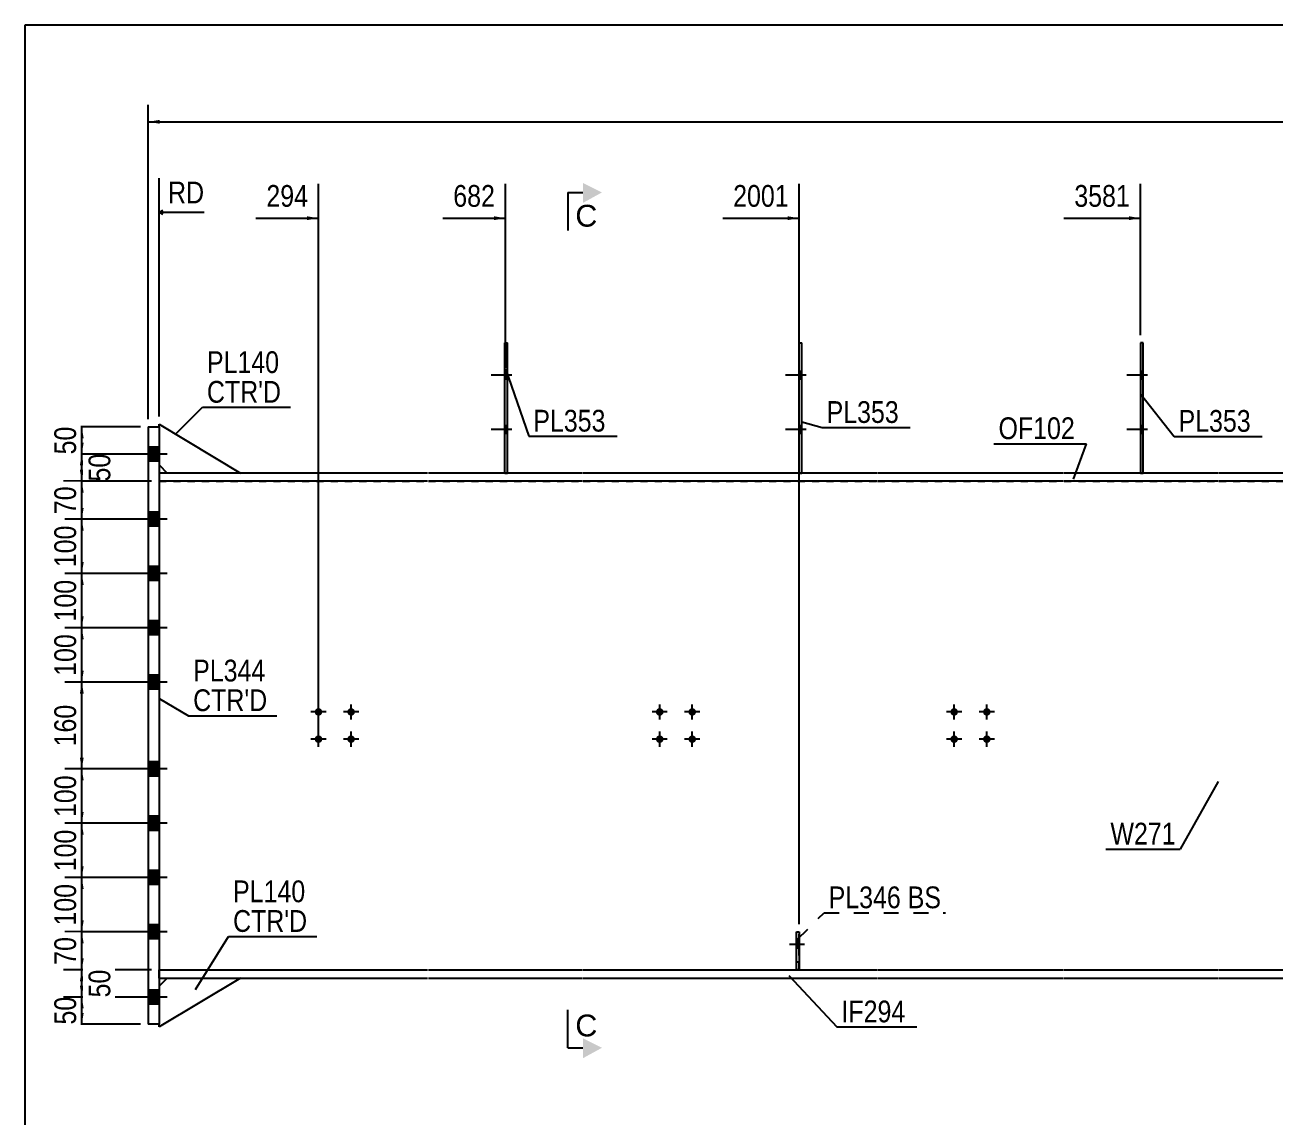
# Model space of a CAD drawing. Header units: millimetres. Extents: x -234 to 178, y -170 to 117.
# Drawn here: x -231.6 to -67.2, y -26.4 to 117.2 of the extents above; entities that cross this region are included whole.
import ezdxf

# ---------------------------------------------------------------- set-up
doc = ezdxf.new("R2010")
doc.units = ezdxf.units.MM
doc.linetypes.add('DXK_LINE_DOT1', pattern=[1.8814, 0.9407, -0.9407])
doc.linetypes.add('DXK_LINE_DOT2', pattern=[3.9198, 1.9599, -1.9599])
doc.styles.add('Arial', font='ARIAL.TTF', dxfattribs={"height": 0.2})
doc.styles.add('Arial Narrow', font='ARIALN.TTF', dxfattribs={"height": 0.2})

# ---------------------------------------------------------------- blocks, each defined once
blk = doc.blocks.new('Unknown-623355742-1210')
at = {"color": 5, "linetype": 'Continuous'}
for p, q in [((178.44, 117.15), (-231.56, 117.15)), ((-231.56, 117.15), (-231.56, -169.85))]:
    blk.add_line(p, q, dxfattribs=at)
blk = doc.blocks.new('Part-623355742-1665 - 1533')
at = {"color": 2, "linetype": 'Continuous'}
for p, q in [((-130.09, -7.14), (-130.09, -2.14)), ((-130.09, -2.14), (-129.73, -2.14)), ((-129.73, -2.14), (-129.73, -7.14))]:
    blk.add_line(p, q, dxfattribs=at)
blk = doc.blocks.new('Bolt-623355742-1978 - 1533')
at = {"linetype": 'Continuous'}
for points in [[(-148.58, 26.79, -1), (-147.58, 26.79, -1)], [(-144.3, 26.79, -1), (-143.3, 26.79, -1)], [(-148.58, 23.21, -1), (-147.58, 23.21, -1)], [(-144.3, 23.21, -1), (-143.3, 23.21, -1)]]:
    blk.add_hatch(color=3, dxfattribs=at).paths.add_polyline_path(points)
at = {"color": 3, "linetype": 'Continuous'}
for p, q in [((-147.08, 26.79), (-149.08, 26.79)), ((-148.08, 25.79), (-148.08, 27.79)), ((-142.8, 26.79), (-144.8, 26.79)), ((-143.8, 25.79), (-143.8, 27.79)), ((-147.08, 23.21), (-149.08, 23.21)), ((-148.08, 22.21), (-148.08, 24.21)), ((-142.8, 23.21), (-144.8, 23.21)), ((-143.8, 22.21), (-143.8, 24.21))]:
    blk.add_line(p, q, dxfattribs=at)
blk = doc.blocks.new('Part-623355742-1554 - 1533')
at = {"color": 2, "linetype": 'Continuous'}
for p, q in [((-168.46, 58.21), (-168.46, 75.36)), ((-168.46, 75.36), (-168.11, 75.36)), ((-168.11, 58.21), (-168.11, 75.36))]:
    blk.add_line(p, q, dxfattribs=at)
at = {"color": 7, "linetype": 'DXK_LINE_DOT1'}
blk.add_line((-168.46, 58.21), (-168.11, 58.21), dxfattribs=at)
blk = doc.blocks.new('Part-623355742-1857 - 1533')
at = {"color": 2, "linetype": 'Continuous'}
for p, q in [((-213.93, 64.29), (-213.93, 64.64)), ((-213.93, 64.64), (-203.21, 58.21)), ((-213.93, 59.29), (-212.86, 58.21))]:
    blk.add_line(p, q, dxfattribs=at)
at = {"color": 7, "linetype": 'DXK_LINE_DOT1'}
for p, q in [((-213.93, 64.29), (-213.93, 59.29)), ((-203.21, 58.21), (-212.86, 58.21))]:
    blk.add_line(p, q, dxfattribs=at)
blk = doc.blocks.new('Part-623355742-1539 - 1533')
at = {"color": 2, "linetype": 'Continuous'}
for p, q in [((-84.5, 75.36), (-84.86, 75.36)), ((-84.86, 75.36), (-84.86, 58.21)), ((-84.5, 58.21), (-84.5, 75.36))]:
    blk.add_line(p, q, dxfattribs=at)
at = {"color": 7, "linetype": 'DXK_LINE_DOT1'}
blk.add_line((-84.86, 58.21), (-84.5, 58.21), dxfattribs=at)
blk = doc.blocks.new('Part-623355742-1862 - 1533')
at = {"color": 2, "linetype": 'Continuous'}
for p, q in [((-203.21, -8.21), (-213.93, -14.64)), ((-212.86, -8.21), (-213.93, -9.29)), ((-213.93, -14.64), (-213.93, -14.29))]:
    blk.add_line(p, q, dxfattribs=at)
at = {"color": 7, "linetype": 'DXK_LINE_DOT1'}
for p, q in [((-212.86, -8.21), (-203.21, -8.21)), ((-213.93, -9.29), (-213.93, -14.29))]:
    blk.add_line(p, q, dxfattribs=at)
blk = doc.blocks.new('Part-623355742-1651 - 1533')
at = {"color": 7, "linetype": 'DXK_LINE_DOT1'}
for p, q in [((-130.09, -7.14), (-130.09, -2.14)), ((-130.09, -2.14), (-129.73, -2.14)), ((-129.73, -7.14), (-129.73, -2.14)), ((-130.09, -6.07), (-129.73, -6.07)), ((-129.73, -7.14), (-130.09, -7.14))]:
    blk.add_line(p, q, dxfattribs=at)
blk = doc.blocks.new('Bolt-623355742-1660 - 1533')
at = {"linetype": 'Continuous'}
for points in [[(-129.38, 70.57), (-129.38, 71.57), (-129.73, 71.57), (-129.73, 70.57)], [(-129.38, 70.57), (-129.38, 71.57), (-129.73, 71.57), (-129.73, 70.57)], [(-129.38, 63.43), (-129.38, 64.43), (-129.73, 64.43), (-129.73, 63.43)], [(-129.38, 63.43), (-129.38, 64.43), (-129.73, 64.43), (-129.73, 63.43)]]:
    blk.add_hatch(color=3, dxfattribs=at).paths.add_polyline_path(points)
at = {"color": 3, "linetype": 'Continuous'}
for p, q in [((-128.8, 71.07), (-131.52, 71.07)), ((-128.8, 71.07), (-131.52, 71.07)), ((-129.38, 71.57), (-129.73, 71.57)), ((-129.38, 71.57), (-129.73, 71.57)), ((-129.38, 70.57), (-129.73, 70.57)), ((-129.38, 70.57), (-129.73, 70.57)), ((-129.38, 64.43), (-129.73, 64.43)), ((-129.38, 64.43), (-129.73, 64.43)), ((-128.8, 63.93), (-131.52, 63.93)), ((-128.8, 63.93), (-131.52, 63.93)), ((-129.38, 63.43), (-129.73, 63.43)), ((-129.38, 63.43), (-129.73, 63.43))]:
    blk.add_line(p, q, dxfattribs=at)
blk = doc.blocks.new('Bolt-623355742-1979 - 1533')
at = {"linetype": 'Continuous'}
for points in [[(-193.46, 26.79, -1), (-192.46, 26.79, -1)], [(-189.17, 26.79, -1), (-188.17, 26.79, -1)], [(-193.46, 23.21, -1), (-192.46, 23.21, -1)], [(-189.17, 23.21, -1), (-188.17, 23.21, -1)]]:
    blk.add_hatch(color=3, dxfattribs=at).paths.add_polyline_path(points)
at = {"color": 3, "linetype": 'Continuous'}
for p, q in [((-191.96, 26.79), (-193.96, 26.79)), ((-192.96, 25.79), (-192.96, 27.79)), ((-187.67, 26.79), (-189.67, 26.79)), ((-188.67, 25.79), (-188.67, 27.79)), ((-191.96, 23.21), (-193.96, 23.21)), ((-192.96, 22.21), (-192.96, 24.21)), ((-187.67, 23.21), (-189.67, 23.21)), ((-188.67, 22.21), (-188.67, 24.21))]:
    blk.add_line(p, q, dxfattribs=at)
blk = doc.blocks.new('Bolt-623355742-1646 - 1533')
at = {"linetype": 'Continuous'}
for points in [[(-168.11, 70.57), (-168.11, 71.57), (-168.46, 71.57), (-168.46, 70.57)], [(-168.11, 70.57), (-168.11, 71.57), (-168.46, 71.57), (-168.46, 70.57)], [(-168.11, 63.43), (-168.11, 64.43), (-168.46, 64.43), (-168.46, 63.43)], [(-168.11, 63.43), (-168.11, 64.43), (-168.46, 64.43), (-168.46, 63.43)]]:
    blk.add_hatch(color=3, dxfattribs=at).paths.add_polyline_path(points)
at = {"color": 3, "linetype": 'Continuous'}
for p, q in [((-167.54, 71.07), (-170.25, 71.07)), ((-167.54, 71.07), (-170.25, 71.07)), ((-168.11, 71.57), (-168.46, 71.57)), ((-168.11, 71.57), (-168.46, 71.57)), ((-168.11, 70.57), (-168.46, 70.57)), ((-168.11, 70.57), (-168.46, 70.57)), ((-168.11, 64.43), (-168.46, 64.43)), ((-168.11, 64.43), (-168.46, 64.43)), ((-167.54, 63.93), (-170.25, 63.93)), ((-167.54, 63.93), (-170.25, 63.93)), ((-168.11, 63.43), (-168.46, 63.43)), ((-168.11, 63.43), (-168.46, 63.43))]:
    blk.add_line(p, q, dxfattribs=at)
blk = doc.blocks.new('Bolt-623355742-1657 - 1533')
at = {"color": 3, "linetype": 'DXK_LINE_DOT2'}
for p, q in [((-129.73, -3.29), (-130.09, -3.29)), ((-129.05, -3.79), (-131.41, -3.79)), ((-129.73, -4.29), (-130.09, -4.29))]:
    blk.add_line(p, q, dxfattribs=at)
blk = doc.blocks.new('Bolt-623355742-1659 - 1533')
at = {"linetype": 'Continuous'}
blk.add_hatch(color=3, dxfattribs=at).paths.add_polyline_path([(-129.73, -4.29), (-129.73, -3.29), (-130.09, -3.29), (-130.09, -4.29)])
at = {"color": 3, "linetype": 'Continuous'}
for p, q in [((-129.73, -3.29), (-130.09, -3.29)), ((-129.16, -3.79), (-130.09, -3.79)), ((-129.73, -4.29), (-130.09, -4.29))]:
    blk.add_line(p, q, dxfattribs=at)
blk = doc.blocks.new('Bolt-623355742-1807 - 1533')
at = {"linetype": 'Continuous'}
for points in [[(-84.5, 70.57), (-84.5, 71.57), (-84.86, 71.57), (-84.86, 70.57)], [(-84.5, 70.57), (-84.5, 71.57), (-84.86, 71.57), (-84.86, 70.57)], [(-84.5, 63.43), (-84.5, 64.43), (-84.86, 64.43), (-84.86, 63.43)], [(-84.5, 63.43), (-84.5, 64.43), (-84.86, 64.43), (-84.86, 63.43)]]:
    blk.add_hatch(color=3, dxfattribs=at).paths.add_polyline_path(points)
at = {"color": 3, "linetype": 'Continuous'}
for p, q in [((-83.93, 71.07), (-86.64, 71.07)), ((-83.93, 71.07), (-86.64, 71.07)), ((-84.5, 71.57), (-84.86, 71.57)), ((-84.5, 71.57), (-84.86, 71.57)), ((-84.5, 70.57), (-84.86, 70.57)), ((-84.5, 70.57), (-84.86, 70.57)), ((-84.5, 64.43), (-84.86, 64.43)), ((-84.5, 64.43), (-84.86, 64.43)), ((-83.93, 63.93), (-86.64, 63.93)), ((-83.93, 63.93), (-86.64, 63.93)), ((-84.5, 63.43), (-84.86, 63.43)), ((-84.5, 63.43), (-84.86, 63.43))]:
    blk.add_line(p, q, dxfattribs=at)
blk = doc.blocks.new('Part-623355742-1821 - 1533')
at = {"color": 2, "linetype": 'Continuous'}
for p, q in [((-129.73, 58.21), (-129.73, 75.36)), ((-129.73, 75.36), (-129.38, 75.36)), ((-129.38, 58.21), (-129.38, 75.36))]:
    blk.add_line(p, q, dxfattribs=at)
at = {"color": 7, "linetype": 'DXK_LINE_DOT1'}
blk.add_line((-129.73, 58.21), (-129.38, 58.21), dxfattribs=at)
blk = doc.blocks.new('Bolt-623355742-1822 - 1533')
at = {"linetype": 'Continuous'}
for points in [[(-215.36, 61.64), (-215.36, 59.79), (-213.93, 59.79), (-213.93, 61.64)], [(-215.36, 61.64), (-215.36, 59.79), (-213.93, 59.79), (-213.93, 61.64)], [(-215.36, 53.07), (-215.36, 51.21), (-213.93, 51.21), (-213.93, 53.07)], [(-215.36, 53.07), (-215.36, 51.21), (-213.93, 51.21), (-213.93, 53.07)], [(-215.36, 45.93), (-215.36, 44.07), (-213.93, 44.07), (-213.93, 45.93)], [(-215.36, 45.93), (-215.36, 44.07), (-213.93, 44.07), (-213.93, 45.93)], [(-215.36, 38.79), (-215.36, 36.93), (-213.93, 36.93), (-213.93, 38.79)], [(-215.36, 38.79), (-215.36, 36.93), (-213.93, 36.93), (-213.93, 38.79)], [(-215.36, 31.64), (-215.36, 29.79), (-213.93, 29.79), (-213.93, 31.64)], [(-215.36, 31.64), (-215.36, 29.79), (-213.93, 29.79), (-213.93, 31.64)], [(-215.36, 20.21), (-215.36, 18.36), (-213.93, 18.36), (-213.93, 20.21)], [(-215.36, 20.21), (-215.36, 18.36), (-213.93, 18.36), (-213.93, 20.21)], [(-215.36, 13.07), (-215.36, 11.21), (-213.93, 11.21), (-213.93, 13.07)], [(-215.36, 13.07), (-215.36, 11.21), (-213.93, 11.21), (-213.93, 13.07)], [(-215.36, 5.93), (-215.36, 4.07), (-213.93, 4.07), (-213.93, 5.93)], [(-215.36, 5.93), (-215.36, 4.07), (-213.93, 4.07), (-213.93, 5.93)], [(-215.36, -1.21), (-215.36, -3.07), (-213.93, -3.07), (-213.93, -1.21)], [(-215.36, -1.21), (-215.36, -3.07), (-213.93, -3.07), (-213.93, -1.21)], [(-215.36, -9.79), (-215.36, -11.64), (-213.93, -11.64), (-213.93, -9.79)], [(-215.36, -9.79), (-215.36, -11.64), (-213.93, -11.64), (-213.93, -9.79)]]:
    blk.add_hatch(color=3, dxfattribs=at).paths.add_polyline_path(points)
at = {"color": 3, "linetype": 'Continuous'}
for p, q in [((-213.93, 61.64), (-215.36, 61.64)), ((-213.93, 61.64), (-215.36, 61.64)), ((-212.86, 60.71), (-219.29, 60.71)), ((-212.86, 60.71), (-219.29, 60.71)), ((-213.93, 59.79), (-215.36, 59.79)), ((-213.93, 59.79), (-215.36, 59.79)), ((-213.93, 53.07), (-215.36, 53.07)), ((-213.93, 53.07), (-215.36, 53.07)), ((-212.86, 52.14), (-219.29, 52.14)), ((-212.86, 52.14), (-219.29, 52.14)), ((-213.93, 51.21), (-215.36, 51.21)), ((-213.93, 51.21), (-215.36, 51.21)), ((-212.86, 45), (-219.29, 45)), ((-212.86, 45), (-219.29, 45)), ((-213.93, 45.93), (-215.36, 45.93)), ((-213.93, 45.93), (-215.36, 45.93)), ((-213.93, 44.07), (-215.36, 44.07)), ((-213.93, 44.07), (-215.36, 44.07)), ((-212.86, 37.86), (-219.29, 37.86)), ((-212.86, 37.86), (-219.29, 37.86)), ((-213.93, 38.79), (-215.36, 38.79)), ((-213.93, 38.79), (-215.36, 38.79)), ((-213.93, 36.93), (-215.36, 36.93)), ((-213.93, 36.93), (-215.36, 36.93)), ((-213.93, 31.64), (-215.36, 31.64)), ((-213.93, 31.64), (-215.36, 31.64)), ((-212.86, 30.71), (-219.29, 30.71)), ((-212.86, 30.71), (-219.29, 30.71)), ((-213.93, 29.79), (-215.36, 29.79)), ((-213.93, 29.79), (-215.36, 29.79)), ((-213.93, 20.21), (-215.36, 20.21)), ((-213.93, 20.21), (-215.36, 20.21)), ((-212.86, 19.29), (-219.29, 19.29)), ((-212.86, 19.29), (-219.29, 19.29)), ((-213.93, 18.36), (-215.36, 18.36)), ((-213.93, 18.36), (-215.36, 18.36)), ((-212.86, 12.14), (-219.29, 12.14)), ((-212.86, 12.14), (-219.29, 12.14)), ((-213.93, 13.07), (-215.36, 13.07)), ((-213.93, 13.07), (-215.36, 13.07)), ((-213.93, 11.21), (-215.36, 11.21)), ((-213.93, 11.21), (-215.36, 11.21)), ((-212.86, 5), (-219.29, 5)), ((-212.86, 5), (-219.29, 5)), ((-213.93, 5.93), (-215.36, 5.93)), ((-213.93, 5.93), (-215.36, 5.93)), ((-213.93, 4.07), (-215.36, 4.07)), ((-213.93, 4.07), (-215.36, 4.07)), ((-213.93, -1.21), (-215.36, -1.21)), ((-213.93, -1.21), (-215.36, -1.21)), ((-212.86, -2.14), (-219.29, -2.14)), ((-212.86, -2.14), (-219.29, -2.14)), ((-213.93, -3.07), (-215.36, -3.07)), ((-213.93, -3.07), (-215.36, -3.07)), ((-213.93, -9.79), (-215.36, -9.79)), ((-213.93, -9.79), (-215.36, -9.79)), ((-212.86, -10.71), (-219.29, -10.71)), ((-212.86, -10.71), (-219.29, -10.71)), ((-213.93, -11.64), (-215.36, -11.64)), ((-213.93, -11.64), (-215.36, -11.64))]:
    blk.add_line(p, q, dxfattribs=at)
blk = doc.blocks.new('Part-623355742-1828 - 1533')
at = {"color": 7, "linetype": 'DXK_LINE_DOT1'}
for p, q in [((-213.93, 57.14), (-213.93, -7.14)), ((-213.93, 57.14), (-178.6, 57.14)), ((-178.5, 57.14), (-158.25, 57.14)), ((-158.15, 57.14), (-119.52, 57.14)), ((-119.42, 57.14), (-94.99, 57.14)), ((-94.89, 57.14), (-74.64, 57.14)), ((-74.54, 57.14), (-50.12, 57.14)), ((-213.93, -7.14), (-178.6, -7.14)), ((-178.5, -7.14), (-158.25, -7.14)), ((-158.15, -7.14), (-130.09, -7.14)), ((-129.73, -7.14), (-119.52, -7.14)), ((-119.42, -7.14), (-94.99, -7.14)), ((-94.89, -7.14), (-74.64, -7.14)), ((-74.54, -7.14), (-50.12, -7.14))]:
    blk.add_line(p, q, dxfattribs=at)
blk = doc.blocks.new('Part-623355742-1891 - 1533')
at = {"color": 2, "linetype": 'Continuous'}
for p, q in [((-215.36, 64.29), (-213.93, 64.29)), ((-215.36, 64.29), (-215.36, -14.29)), ((-213.93, 64.29), (-213.93, -14.29)), ((-213.93, -14.29), (-215.36, -14.29))]:
    blk.add_line(p, q, dxfattribs=at)
blk = doc.blocks.new('Part-623355742-1925 - 1533')
at = {"color": 2, "linetype": 'Continuous'}
for p, q in [((-213.93, -8.21), (-213.93, -7.14)), ((-213.93, -7.14), (-178.6, -7.14)), ((-213.93, -8.21), (-178.6, -8.21)), ((-178.5, -7.14), (-158.25, -7.14)), ((-178.5, -8.21), (-158.25, -8.21)), ((-158.15, -7.14), (-119.52, -7.14)), ((-158.15, -8.21), (-119.52, -8.21)), ((-119.42, -7.14), (-94.99, -7.14)), ((-119.42, -8.21), (-94.99, -8.21)), ((-94.89, -7.14), (-74.64, -7.14)), ((-94.89, -8.21), (-74.64, -8.21)), ((-74.54, -7.14), (-50.12, -7.14)), ((-74.54, -8.21), (-50.12, -8.21))]:
    blk.add_line(p, q, dxfattribs=at)
blk = doc.blocks.new('Part-623355742-1969 - 1533')
at = {"color": 2, "linetype": 'Continuous'}
for p, q in [((-213.93, 58.21), (-213.93, 57.14)), ((-178.6, 58.21), (-213.93, 58.21)), ((-158.25, 58.21), (-178.5, 58.21)), ((-119.52, 58.21), (-158.15, 58.21)), ((-94.99, 58.21), (-119.42, 58.21)), ((-74.64, 58.21), (-94.89, 58.21)), ((-50.12, 58.21), (-74.54, 58.21)), ((-178.6, 57.14), (-213.93, 57.14)), ((-158.25, 57.14), (-178.5, 57.14)), ((-119.52, 57.14), (-158.15, 57.14)), ((-94.99, 57.14), (-119.42, 57.14)), ((-74.64, 57.14), (-94.89, 57.14)), ((-50.12, 57.14), (-74.54, 57.14))]:
    blk.add_line(p, q, dxfattribs=at)
blk = doc.blocks.new('Bolt-623355742-1977 - 1533')
at = {"linetype": 'Continuous'}
for points in [[(-109.85, 26.79, -1), (-108.85, 26.79, -1)], [(-105.56, 26.79, -1), (-104.56, 26.79, -1)], [(-109.85, 23.21, -1), (-108.85, 23.21, -1)], [(-105.56, 23.21, -1), (-104.56, 23.21, -1)]]:
    blk.add_hatch(color=3, dxfattribs=at).paths.add_polyline_path(points)
at = {"color": 3, "linetype": 'Continuous'}
for p, q in [((-108.35, 26.79), (-110.35, 26.79)), ((-109.35, 25.79), (-109.35, 27.79)), ((-104.06, 26.79), (-106.06, 26.79)), ((-105.06, 25.79), (-105.06, 27.79)), ((-108.35, 23.21), (-110.35, 23.21)), ((-109.35, 22.21), (-109.35, 24.21)), ((-104.06, 23.21), (-106.06, 23.21)), ((-105.06, 22.21), (-105.06, 24.21))]:
    blk.add_line(p, q, dxfattribs=at)
blk = doc.blocks.new('StraightDimension-623355742-5858 - 1533')
at = {"linetype": 'Continuous'}
for points in [[(-224.34, 59.21), (-224.09, 60.71), (-223.84, 59.21)], [(-223.84, 58.64), (-224.09, 57.14), (-224.34, 58.64)]]:
    blk.add_hatch(color=7, dxfattribs=at).paths.add_polyline_path(points)
at = {"color": 7, "linetype": 'Continuous'}
for p, q in [((-214.93, 60.71), (-226.49, 60.71)), ((-224.09, 57.14), (-224.09, 60.71)), ((-214.93, 57.14), (-226.49, 57.14))]:
    blk.add_line(p, q, dxfattribs=at)
at = {"color": 0}
blk.add_wipeout([(-219.74, 61.36), (-223.94, 61.36), (-223.94, 56.5), (-219.74, 56.5)], dxfattribs=at)
at = {"color": 3, "style": 'Arial Narrow'}
blk.add_text('50', height=2.863, rotation=90.0002, dxfattribs=at).set_placement((-220.34, 57.1))
blk = doc.blocks.new('StraightDimension-623355742-5869 - 1533')
at = {"linetype": 'Continuous'}
for points in [[(-224.34, -12.21), (-224.09, -10.71), (-223.84, -12.21)], [(-223.84, -12.79), (-224.09, -14.29), (-224.34, -12.79)]]:
    blk.add_hatch(color=7, dxfattribs=at).paths.add_polyline_path(points)
at = {"color": 7, "linetype": 'Continuous'}
for p, q in [((-214.93, -10.71), (-226.34, -10.71)), ((-224.09, -14.29), (-224.09, -10.71)), ((-216.36, -14.29), (-226.34, -14.29))]:
    blk.add_line(p, q, dxfattribs=at)
at = {"color": 0}
blk.add_wipeout([(-224.24, -10.07), (-228.44, -10.07), (-228.44, -14.93), (-224.24, -14.93)], dxfattribs=at)
at = {"color": 3, "style": 'Arial Narrow'}
blk.add_text('50', height=2.863, rotation=90.0002, dxfattribs=at).set_placement((-224.84, -14.33))
blk = doc.blocks.new('StraightDimension-623355742-2245 - 1533')
at = {"linetype": 'Continuous'}
blk.add_hatch(color=7, dxfattribs=at).paths.add_polyline_path([(-213.86, 104.17), (-215.36, 104.42), (-213.86, 104.67)])
at = {"color": 7, "linetype": 'Continuous'}
for p, q in [((-215.36, 65.29), (-215.36, 106.67)), ((-215.36, 104.42), (154.45, 104.42))]:
    blk.add_line(p, q, dxfattribs=at)
blk = doc.blocks.new('StraightDimension-623355742-5651 - 1533')
at = {"linetype": 'Continuous'}
blk.add_hatch(color=7, dxfattribs=at).paths.add_polyline_path([(-86.36, 91.99), (-84.86, 91.74), (-86.36, 91.49)])
at = {"color": 7, "linetype": 'Continuous'}
for p, q in [((-84.86, 76.36), (-84.86, 96.24)), ((-94.92, 91.74), (-84.86, 91.74))]:
    blk.add_line(p, q, dxfattribs=at)
at = {"color": 0}
blk.add_wipeout([(-85.63, 92.64), (-85.63, 96.84), (-94.15, 96.84), (-94.15, 92.64)], dxfattribs=at)
at = {"color": 3, "style": 'Arial Narrow'}
blk.add_text('3581', height=2.863, dxfattribs=at).set_placement((-93.55, 93.24))
blk = doc.blocks.new('StraightDimension-623355742-5652 - 1533')
at = {"linetype": 'Continuous'}
blk.add_hatch(color=7, dxfattribs=at).paths.add_polyline_path([(-131.23, 91.99), (-129.73, 91.74), (-131.23, 91.49)])
at = {"color": 7, "linetype": 'Continuous'}
for p, q in [((-129.73, -1.14), (-129.73, 96.24)), ((-139.8, 91.74), (-129.73, 91.74))]:
    blk.add_line(p, q, dxfattribs=at)
at = {"color": 0}
blk.add_wipeout([(-130.51, 92.64), (-130.51, 96.84), (-139.02, 96.84), (-139.02, 92.64)], dxfattribs=at)
at = {"color": 3, "style": 'Arial Narrow'}
blk.add_text('2001', height=2.863, dxfattribs=at).set_placement((-138.42, 93.24))
blk = doc.blocks.new('StraightDimension-623355742-5653 - 1533')
at = {"linetype": 'Continuous'}
blk.add_hatch(color=7, dxfattribs=at).paths.add_polyline_path([(-169.88, 91.99), (-168.38, 91.74), (-169.88, 91.49)])
at = {"color": 7, "linetype": 'Continuous'}
for p, q in [((-168.38, 72.07), (-168.38, 96.24)), ((-176.61, 91.74), (-168.38, 91.74))]:
    blk.add_line(p, q, dxfattribs=at)
at = {"color": 0}
blk.add_wipeout([(-169.15, 92.64), (-169.15, 96.84), (-175.83, 96.84), (-175.83, 92.64)], dxfattribs=at)
at = {"color": 3, "style": 'Arial Narrow'}
blk.add_text('682', height=2.863, dxfattribs=at).set_placement((-175.23, 93.24))
blk = doc.blocks.new('StraightDimension-623355742-5654 - 1533')
at = {"linetype": 'Continuous'}
blk.add_hatch(color=7, dxfattribs=at).paths.add_polyline_path([(-194.46, 91.99), (-192.96, 91.74), (-194.46, 91.49)])
at = {"color": 7, "linetype": 'Continuous'}
for p, q in [((-192.96, 24.21), (-192.96, 96.24)), ((-201.19, 91.74), (-192.96, 91.74))]:
    blk.add_line(p, q, dxfattribs=at)
at = {"color": 0, "linetype": 'Continuous'}
blk.add_wipeout([(-207.4, 93.09), (-207.4, 97.29), (-213.34, 97.29), (-213.34, 93.09)], dxfattribs=at)
at = {"color": 7, "linetype": 'Continuous'}
for p, q in [((-213.93, 65.64), (-213.93, 96.99)), ((-213.43, 92.74), (-213.93, 92.49)), ((-213.43, 92.24), (-213.93, 92.49)), ((-208, 92.49), (-213.93, 92.49))]:
    blk.add_line(p, q, dxfattribs=at)
at = {"color": 3, "linetype": 'Continuous', "style": 'Arial Narrow'}
blk.add_text('RD', height=2.863, dxfattribs=at).set_placement((-212.74, 93.69))
at = {"color": 0}
blk.add_wipeout([(-193.73, 92.64), (-193.73, 96.84), (-200.41, 96.84), (-200.41, 92.64)], dxfattribs=at)
at = {"color": 3, "style": 'Arial Narrow'}
blk.add_text('294', height=2.863, dxfattribs=at).set_placement((-199.81, 93.24))
blk = doc.blocks.new('StraightDimension-623355742-5857 - 1533')
at = {"linetype": 'Continuous'}
for points in [[(-224.34, 62.79), (-224.09, 64.29), (-223.84, 62.79)], [(-223.84, 62.21), (-224.09, 60.71), (-224.34, 62.21)]]:
    blk.add_hatch(color=7, dxfattribs=at).paths.add_polyline_path(points)
at = {"color": 7, "linetype": 'Continuous'}
for p, q in [((-216.36, 64.29), (-226.34, 64.29)), ((-224.09, 60.71), (-224.09, 64.29)), ((-214.93, 60.71), (-226.34, 60.71))]:
    blk.add_line(p, q, dxfattribs=at)
at = {"color": 0}
blk.add_wipeout([(-224.24, 64.93), (-228.44, 64.93), (-228.44, 60.07), (-224.24, 60.07)], dxfattribs=at)
at = {"color": 3, "style": 'Arial Narrow'}
blk.add_text('50', height=2.863, rotation=90.0002, dxfattribs=at).set_placement((-224.84, 60.67))
blk = doc.blocks.new('StraightDimension-623355742-5859 - 1533')
at = {"linetype": 'Continuous'}
for points in [[(-224.34, 55.64), (-224.09, 57.14), (-223.84, 55.64)], [(-223.84, 53.64), (-224.09, 52.14), (-224.34, 53.64)]]:
    blk.add_hatch(color=7, dxfattribs=at).paths.add_polyline_path(points)
at = {"color": 7, "linetype": 'Continuous'}
for p, q in [((-214.93, 57.14), (-226.34, 57.14)), ((-224.09, 52.14), (-224.09, 57.14)), ((-213.86, 52.14), (-226.34, 52.14))]:
    blk.add_line(p, q, dxfattribs=at)
at = {"color": 0}
blk.add_wipeout([(-224.24, 57.07), (-228.44, 57.07), (-228.44, 52.21), (-224.24, 52.21)], dxfattribs=at)
at = {"color": 3, "style": 'Arial Narrow'}
blk.add_text('70', height=2.863, rotation=90.0002, dxfattribs=at).set_placement((-224.84, 52.81))
blk = doc.blocks.new('StraightDimension-623355742-5860 - 1533')
at = {"linetype": 'Continuous'}
for points in [[(-224.34, 50.64), (-224.09, 52.14), (-223.84, 50.64)], [(-223.84, 46.5), (-224.09, 45), (-224.34, 46.5)]]:
    blk.add_hatch(color=7, dxfattribs=at).paths.add_polyline_path(points)
at = {"color": 7, "linetype": 'Continuous'}
for p, q in [((-213.86, 52.14), (-226.34, 52.14)), ((-224.09, 45), (-224.09, 52.14)), ((-214.93, 45), (-226.34, 45))]:
    blk.add_line(p, q, dxfattribs=at)
at = {"color": 0}
blk.add_wipeout([(-224.24, 51.91), (-228.44, 51.91), (-228.44, 45.23), (-224.24, 45.23)], dxfattribs=at)
at = {"color": 3, "style": 'Arial Narrow'}
blk.add_text('100', height=2.863, rotation=90.0002, dxfattribs=at).set_placement((-224.84, 45.83))
blk = doc.blocks.new('StraightDimension-623355742-5861 - 1533')
at = {"linetype": 'Continuous'}
for points in [[(-224.34, 43.5), (-224.09, 45), (-223.84, 43.5)], [(-223.84, 39.36), (-224.09, 37.86), (-224.34, 39.36)]]:
    blk.add_hatch(color=7, dxfattribs=at).paths.add_polyline_path(points)
at = {"color": 7, "linetype": 'Continuous'}
for p, q in [((-214.93, 45), (-226.34, 45)), ((-224.09, 37.86), (-224.09, 45)), ((-214.93, 37.86), (-226.34, 37.86))]:
    blk.add_line(p, q, dxfattribs=at)
at = {"color": 0}
blk.add_wipeout([(-224.24, 44.77), (-228.44, 44.77), (-228.44, 38.09), (-224.24, 38.09)], dxfattribs=at)
at = {"color": 3, "style": 'Arial Narrow'}
blk.add_text('100', height=2.863, rotation=90.0002, dxfattribs=at).set_placement((-224.84, 38.69))
blk = doc.blocks.new('StraightDimension-623355742-5862 - 1533')
at = {"linetype": 'Continuous'}
for points in [[(-224.34, 36.36), (-224.09, 37.86), (-223.84, 36.36)], [(-223.84, 32.21), (-224.09, 30.71), (-224.34, 32.21)]]:
    blk.add_hatch(color=7, dxfattribs=at).paths.add_polyline_path(points)
at = {"color": 7, "linetype": 'Continuous'}
for p, q in [((-214.93, 37.86), (-226.34, 37.86)), ((-224.09, 30.71), (-224.09, 37.86)), ((-214.93, 30.71), (-226.34, 30.71))]:
    blk.add_line(p, q, dxfattribs=at)
at = {"color": 0}
blk.add_wipeout([(-224.24, 37.63), (-228.44, 37.63), (-228.44, 30.94), (-224.24, 30.94)], dxfattribs=at)
at = {"color": 3, "style": 'Arial Narrow'}
blk.add_text('100', height=2.863, rotation=90.0002, dxfattribs=at).set_placement((-224.84, 31.54))
blk = doc.blocks.new('StraightDimension-623355742-5863 - 1533')
at = {"linetype": 'Continuous'}
for points in [[(-224.34, 29.21), (-224.09, 30.71), (-223.84, 29.21)], [(-223.84, 20.79), (-224.09, 19.29), (-224.34, 20.79)]]:
    blk.add_hatch(color=7, dxfattribs=at).paths.add_polyline_path(points)
at = {"color": 7, "linetype": 'Continuous'}
for p, q in [((-214.93, 30.71), (-226.34, 30.71)), ((-224.09, 19.29), (-224.09, 30.71)), ((-214.93, 19.29), (-226.34, 19.29))]:
    blk.add_line(p, q, dxfattribs=at)
at = {"color": 0}
blk.add_wipeout([(-224.24, 28.34), (-228.44, 28.34), (-228.44, 21.66), (-224.24, 21.66)], dxfattribs=at)
at = {"color": 3, "style": 'Arial Narrow'}
blk.add_text('160', height=2.863, rotation=90.0002, dxfattribs=at).set_placement((-224.84, 22.26))
blk = doc.blocks.new('StraightDimension-623355742-5864 - 1533')
at = {"linetype": 'Continuous'}
for points in [[(-224.34, 17.79), (-224.09, 19.29), (-223.84, 17.79)], [(-223.84, 13.64), (-224.09, 12.14), (-224.34, 13.64)]]:
    blk.add_hatch(color=7, dxfattribs=at).paths.add_polyline_path(points)
at = {"color": 7, "linetype": 'Continuous'}
for p, q in [((-214.93, 19.29), (-226.34, 19.29)), ((-224.09, 12.14), (-224.09, 19.29)), ((-214.93, 12.14), (-226.34, 12.14))]:
    blk.add_line(p, q, dxfattribs=at)
at = {"color": 0}
blk.add_wipeout([(-224.24, 19.06), (-228.44, 19.06), (-228.44, 12.37), (-224.24, 12.37)], dxfattribs=at)
at = {"color": 3, "style": 'Arial Narrow'}
blk.add_text('100', height=2.863, rotation=90.0002, dxfattribs=at).set_placement((-224.84, 12.97))
blk = doc.blocks.new('StraightDimension-623355742-5865 - 1533')
at = {"linetype": 'Continuous'}
for points in [[(-224.34, 10.64), (-224.09, 12.14), (-223.84, 10.64)], [(-223.84, 6.5), (-224.09, 5), (-224.34, 6.5)]]:
    blk.add_hatch(color=7, dxfattribs=at).paths.add_polyline_path(points)
at = {"color": 7, "linetype": 'Continuous'}
for p, q in [((-214.93, 12.14), (-226.34, 12.14)), ((-224.09, 5), (-224.09, 12.14)), ((-214.93, 5), (-226.34, 5))]:
    blk.add_line(p, q, dxfattribs=at)
at = {"color": 0}
blk.add_wipeout([(-224.24, 11.91), (-228.44, 11.91), (-228.44, 5.23), (-224.24, 5.23)], dxfattribs=at)
at = {"color": 3, "style": 'Arial Narrow'}
blk.add_text('100', height=2.863, rotation=90.0002, dxfattribs=at).set_placement((-224.84, 5.83))
blk = doc.blocks.new('StraightDimension-623355742-5866 - 1533')
at = {"linetype": 'Continuous'}
for points in [[(-224.34, 3.5), (-224.09, 5), (-223.84, 3.5)], [(-223.84, -0.64), (-224.09, -2.14), (-224.34, -0.64)]]:
    blk.add_hatch(color=7, dxfattribs=at).paths.add_polyline_path(points)
at = {"color": 7, "linetype": 'Continuous'}
for p, q in [((-214.93, 5), (-226.34, 5)), ((-224.09, -2.14), (-224.09, 5)), ((-214.93, -2.14), (-226.34, -2.14))]:
    blk.add_line(p, q, dxfattribs=at)
at = {"color": 0}
blk.add_wipeout([(-224.24, 4.77), (-228.44, 4.77), (-228.44, -1.91), (-224.24, -1.91)], dxfattribs=at)
at = {"color": 3, "style": 'Arial Narrow'}
blk.add_text('100', height=2.863, rotation=90.0002, dxfattribs=at).set_placement((-224.84, -1.31))
blk = doc.blocks.new('StraightDimension-623355742-5867 - 1533')
at = {"linetype": 'Continuous'}
for points in [[(-224.34, -3.64), (-224.09, -2.14), (-223.84, -3.64)], [(-223.84, -5.64), (-224.09, -7.14), (-224.34, -5.64)]]:
    blk.add_hatch(color=7, dxfattribs=at).paths.add_polyline_path(points)
at = {"color": 7, "linetype": 'Continuous'}
for p, q in [((-214.93, -2.14), (-226.34, -2.14)), ((-224.09, -7.14), (-224.09, -2.14)), ((-214.93, -7.14), (-226.34, -7.14))]:
    blk.add_line(p, q, dxfattribs=at)
at = {"color": 0}
blk.add_wipeout([(-224.24, -2.21), (-228.44, -2.21), (-228.44, -7.07), (-224.24, -7.07)], dxfattribs=at)
at = {"color": 3, "style": 'Arial Narrow'}
blk.add_text('70', height=2.863, rotation=90.0002, dxfattribs=at).set_placement((-224.84, -6.47))
blk = doc.blocks.new('StraightDimension-623355742-5868 - 1533')
at = {"linetype": 'Continuous'}
for points in [[(-224.34, -8.64), (-224.09, -7.14), (-223.84, -8.64)], [(-223.84, -9.21), (-224.09, -10.71), (-224.34, -9.21)]]:
    blk.add_hatch(color=7, dxfattribs=at).paths.add_polyline_path(points)
at = {"color": 7, "linetype": 'Continuous'}
for p, q in [((-214.93, -7.14), (-226.49, -7.14)), ((-224.09, -10.71), (-224.09, -7.14)), ((-214.93, -10.71), (-226.49, -10.71))]:
    blk.add_line(p, q, dxfattribs=at)
at = {"color": 0}
blk.add_wipeout([(-219.74, -6.5), (-223.94, -6.5), (-223.94, -11.36), (-219.74, -11.36)], dxfattribs=at)
at = {"color": 3, "style": 'Arial Narrow'}
blk.add_text('50', height=2.863, rotation=90.0002, dxfattribs=at).set_placement((-220.34, -10.76))
blk = doc.blocks.new('Mark-623355742-1817 - 1533')
at = {"color": 0}
blk.add_wipeout([(-116.63, 64.81), (-116.63, 67.81), (-126.13, 67.81), (-126.13, 64.81)], dxfattribs=at)
blk.add_wipeout([(-116.63, 64.81), (-116.63, 67.81), (-126.13, 67.81), (-126.13, 64.81)], dxfattribs=at)
at = {"color": 7, "linetype": 'Continuous'}
for p, q in [((-129.38, 64.97), (-126.73, 64.21)), ((-126.73, 64.21), (-115.13, 64.21))]:
    blk.add_line(p, q, dxfattribs=at)
at = {"color": 3, "style": 'Arial Narrow'}
blk.add_text('PL353', height=2.863, dxfattribs=at).set_placement((-126.13, 64.81))
blk = doc.blocks.new('Mark-623355742-1921 - 1533')
at = {"color": 0}
blk.add_wipeout([(-115.76, -14.04), (-115.76, -11.04), (-124.17, -11.04), (-124.17, -14.04)], dxfattribs=at)
blk.add_wipeout([(-115.76, -14.04), (-115.76, -11.04), (-124.17, -11.04), (-124.17, -14.04)], dxfattribs=at)
at = {"color": 7, "linetype": 'Continuous'}
for p, q in [((-131.09, -7.89), (-124.77, -14.64)), ((-124.77, -14.64), (-114.26, -14.64))]:
    blk.add_line(p, q, dxfattribs=at)
at = {"color": 3, "style": 'Arial Narrow'}
blk.add_text('IF294', height=2.863, dxfattribs=at).set_placement((-124.17, -14.04))
blk = doc.blocks.new('Mark-623355742-1535 - 1533')
at = {"color": 0}
blk.add_wipeout([(-70.34, 63.64), (-70.34, 66.64), (-79.84, 66.64), (-79.84, 63.64)], dxfattribs=at)
blk.add_wipeout([(-70.34, 63.64), (-70.34, 66.64), (-79.84, 66.64), (-79.84, 63.64)], dxfattribs=at)
at = {"color": 7, "linetype": 'Continuous'}
for p, q in [((-84.86, 68.64), (-80.44, 63.04)), ((-80.44, 63.04), (-68.84, 63.04))]:
    blk.add_line(p, q, dxfattribs=at)
at = {"color": 3, "style": 'Arial Narrow'}
blk.add_text('PL353', height=2.863, dxfattribs=at).set_placement((-79.84, 63.64))
blk = doc.blocks.new('Mark-623355742-1550 - 1533')
at = {"color": 0}
blk.add_wipeout([(-155.19, 63.67), (-155.19, 66.67), (-164.7, 66.67), (-164.7, 63.67)], dxfattribs=at)
blk.add_wipeout([(-155.19, 63.67), (-155.19, 66.67), (-164.7, 66.67), (-164.7, 63.67)], dxfattribs=at)
at = {"color": 7, "linetype": 'Continuous'}
for p, q in [((-168.37, 71.92), (-165.3, 63.07)), ((-165.3, 63.07), (-153.69, 63.07))]:
    blk.add_line(p, q, dxfattribs=at)
at = {"color": 3, "style": 'Arial Narrow'}
blk.add_text('PL353', height=2.863, dxfattribs=at).set_placement((-164.7, 63.67))
blk = doc.blocks.new('Mark-623355742-1824 - 1533')
at = {"color": 0}
blk.add_wipeout([(-80.21, 9.35), (-80.21, 12.35), (-88.8, 12.35), (-88.8, 9.35)], dxfattribs=at)
blk.add_wipeout([(-80.21, 9.35), (-80.21, 12.35), (-88.8, 12.35), (-88.8, 9.35)], dxfattribs=at)
at = {"color": 7, "linetype": 'Continuous'}
for p in [(-74.62, 17.63), (-89.4, 8.75)]:
    blk.add_line(p, (-79.61, 8.75), dxfattribs=at)
at = {"color": 3, "style": 'Arial Narrow'}
blk.add_text('W271', height=2.863, dxfattribs=at).set_placement((-88.8, 9.35))
blk = doc.blocks.new('Mark-623355742-1887 - 1533')
at = {"color": 0}
for points in [[(-199.94, 30.8), (-199.94, 33.8), (-209.44, 33.8), (-209.44, 30.8)], [(-199.69, 26.9), (-199.69, 29.9), (-209.44, 29.9), (-209.44, 26.9)]]:
    blk.add_wipeout(points, dxfattribs=at)
for points in [[(-199.94, 30.8), (-199.94, 33.8), (-209.44, 33.8), (-209.44, 30.8)], [(-199.69, 26.9), (-199.69, 29.9), (-209.44, 29.9), (-209.44, 26.9)]]:
    blk.add_wipeout(points, dxfattribs=at)
at = {"color": 7, "linetype": 'Continuous'}
for p, q in [((-213.93, 28.58), (-210.04, 26.3)), ((-210.04, 26.3), (-198.44, 26.3))]:
    blk.add_line(p, q, dxfattribs=at)
at = {"color": 3, "style": 'Arial Narrow'}
blk.add_text('PL344', height=2.863, dxfattribs=at).set_placement((-209.44, 30.8))
at = {"color": 1, "style": 'Arial Narrow'}
blk.add_text("CTR'D", height=2.863, dxfattribs=at).set_placement((-209.44, 26.9))
blk = doc.blocks.new('Mark-623355742-1853 - 1533')
at = {"color": 0}
for points in [[(-198.13, 71.37), (-198.13, 74.37), (-207.63, 74.37), (-207.63, 71.37)], [(-197.87, 67.47), (-197.87, 70.47), (-207.63, 70.47), (-207.63, 67.47)]]:
    blk.add_wipeout(points, dxfattribs=at)
for points in [[(-198.13, 71.37), (-198.13, 74.37), (-207.63, 74.37), (-207.63, 71.37)], [(-197.87, 67.47), (-197.87, 70.47), (-207.63, 70.47), (-207.63, 67.47)]]:
    blk.add_wipeout(points, dxfattribs=at)
at = {"color": 7, "linetype": 'Continuous'}
for p, q in [((-211.76, 63.34), (-208.23, 66.87)), ((-208.23, 66.87), (-196.63, 66.87))]:
    blk.add_line(p, q, dxfattribs=at)
at = {"color": 3, "style": 'Arial Narrow'}
blk.add_text('PL140', height=2.863, dxfattribs=at).set_placement((-207.63, 71.37))
at = {"color": 1, "style": 'Arial Narrow'}
blk.add_text("CTR'D", height=2.863, dxfattribs=at).set_placement((-207.63, 67.47))
blk = doc.blocks.new('Mark-623355742-1858 - 1533')
at = {"color": 0}
for points in [[(-194.69, 1.76), (-194.69, 4.76), (-204.19, 4.76), (-204.19, 1.76)], [(-194.43, -2.14), (-194.43, 0.86), (-204.19, 0.86), (-204.19, -2.14)]]:
    blk.add_wipeout(points, dxfattribs=at)
for points in [[(-194.69, 1.76), (-194.69, 4.76), (-204.19, 4.76), (-204.19, 1.76)], [(-194.43, -2.14), (-194.43, 0.86), (-204.19, 0.86), (-204.19, -2.14)]]:
    blk.add_wipeout(points, dxfattribs=at)
at = {"color": 7, "linetype": 'Continuous'}
for p, q in [((-209.15, -9.71), (-204.79, -2.74)), ((-204.79, -2.74), (-193.19, -2.74))]:
    blk.add_line(p, q, dxfattribs=at)
at = {"color": 3, "style": 'Arial Narrow'}
blk.add_text('PL140', height=2.863, dxfattribs=at).set_placement((-204.19, 1.76))
at = {"color": 1, "style": 'Arial Narrow'}
blk.add_text("CTR'D", height=2.863, dxfattribs=at).set_placement((-204.19, -2.14))
blk = doc.blocks.new('Mark-623355742-1965 - 1533')
at = {"color": 0}
blk.add_wipeout([(-93.47, 62.68), (-93.47, 65.68), (-103.52, 65.68), (-103.52, 62.68)], dxfattribs=at)
blk.add_wipeout([(-93.47, 62.68), (-93.47, 65.68), (-103.52, 65.68), (-103.52, 62.68)], dxfattribs=at)
at = {"color": 7, "linetype": 'Continuous'}
for p in [(-104.12, 62.08), (-93.64, 57.41)]:
    blk.add_line(p, (-91.97, 62.08), dxfattribs=at)
at = {"color": 3, "style": 'Arial Narrow'}
blk.add_text('OF102', height=2.863, dxfattribs=at).set_placement((-103.52, 62.68))
blk = doc.blocks.new('SectionMark-623355742-2358 - 1533')
at = {"color": 7, "linetype": 'Continuous'}
for p, q in [((-160.18, 95.13), (-160.18, 90.13)), ((-160.18, 95.13), (-158.18, 95.13)), ((-160.18, -17.39), (-160.18, -12.39)), ((-160.18, -17.39), (-158.18, -17.39))]:
    blk.add_line(p, q, dxfattribs=at)
at = {"color": 0, "linetype": 'Continuous'}
for points in [[(-156.29, 90.63), (-156.29, 93.63), (-159.18, 93.63), (-159.18, 90.63)], [(-156.29, -15.89), (-156.29, -12.89), (-159.18, -12.89), (-159.18, -15.89)]]:
    blk.add_wipeout(points, dxfattribs=at)
at = {"linetype": 'Continuous'}
for points in [[(-158.18, 96.38), (-155.68, 95.13), (-158.18, 93.75)], [(-158.18, -16.14), (-155.68, -17.39), (-158.18, -18.76)]]:
    blk.add_hatch(color=7, dxfattribs=at).paths.add_polyline_path(points)
at = {"color": 136, "linetype": 'Continuous', "style": 'Arial'}
for p in [(-159.18, 90.63), (-159.18, -15.89)]:
    blk.add_text('C', height=2.87, dxfattribs=at).set_placement(p)
blk = doc.blocks.new('MarkSet-623355742-2377 - 1533')
at = {"color": 0}
for points in [[(-116.36, 0.97), (-116.36, 3.97), (-125.86, 3.97), (-125.86, 0.97)], [(-111.08, 0.97), (-111.08, 3.97), (-115.46, 3.97), (-115.46, 0.97)]]:
    blk.add_wipeout(points, dxfattribs=at)
for points in [[(-116.36, 0.97), (-116.36, 3.97), (-125.86, 3.97), (-125.86, 0.97)], [(-111.08, 0.97), (-111.08, 3.97), (-115.46, 3.97), (-115.46, 0.97)]]:
    blk.add_wipeout(points, dxfattribs=at)
at = {"color": 7, "linetype": 'DXK_LINE_DOT2'}
for p, q in [((-130, -3.16), (-126.46, 0.37)), ((-126.46, 0.37), (-110.48, 0.37))]:
    blk.add_line(p, q, dxfattribs=at)
at = {"color": 3, "style": 'Arial Narrow'}
for s, p in [('PL346', (-125.86, 0.97)), ('BS', (-115.46, 0.97))]:
    blk.add_text(s, height=2.863, dxfattribs=at).set_placement(p)

msp = doc.modelspace()

# ---------------------------------------------------------------- block references
for name in ['Unknown-623355742-1210', 'Part-623355742-1554 - 1533', 'Part-623355742-1821 - 1533', 'Part-623355742-1539 - 1533', 'Bolt-623355742-1646 - 1533', 'Bolt-623355742-1660 - 1533', 'Bolt-623355742-1807 - 1533', 'Part-623355742-1891 - 1533', 'Part-623355742-1857 - 1533', 'Bolt-623355742-1822 - 1533', 'Part-623355742-1969 - 1533', 'Part-623355742-1828 - 1533', 'Bolt-623355742-1979 - 1533', 'Bolt-623355742-1978 - 1533', 'Bolt-623355742-1977 - 1533', 'Bolt-623355742-1657 - 1533', 'Part-623355742-1665 - 1533', 'Part-623355742-1651 - 1533', 'Bolt-623355742-1659 - 1533', 'Part-623355742-1925 - 1533', 'Part-623355742-1862 - 1533']:
    msp.add_blockref(name, (0, 0))

# ---------------------------------------------------------------- next in the draw order: block references
for name in ['StraightDimension-623355742-2245 - 1533', 'StraightDimension-623355742-5858 - 1533', 'Mark-623355742-1824 - 1533', 'Mark-623355742-1858 - 1533', 'Mark-623355742-1921 - 1533', 'StraightDimension-623355742-5869 - 1533']:
    msp.add_blockref(name, (0, 0))

# ---------------------------------------------------------------- next in the draw order: block references
for name in ['StraightDimension-623355742-5654 - 1533', 'StraightDimension-623355742-5653 - 1533', 'StraightDimension-623355742-5652 - 1533', 'StraightDimension-623355742-5651 - 1533', 'Mark-623355742-1535 - 1533', 'StraightDimension-623355742-5857 - 1533', 'Mark-623355742-1965 - 1533']:
    msp.add_blockref(name, (0, 0))

# ---------------------------------------------------------------- next in the draw order: block references
for name in ['Mark-623355742-1853 - 1533', 'Mark-623355742-1550 - 1533', 'Mark-623355742-1817 - 1533', 'StraightDimension-623355742-5859 - 1533', 'Mark-623355742-1887 - 1533', 'MarkSet-623355742-2377 - 1533']:
    msp.add_blockref(name, (0, 0))

# ---------------------------------------------------------------- next in the draw order: block references
for name in ['SectionMark-623355742-2358 - 1533', 'StraightDimension-623355742-5860 - 1533']:
    msp.add_blockref(name, (0, 0))

# ---------------------------------------------------------------- next in the draw order: block references
msp.add_blockref('StraightDimension-623355742-5861 - 1533', (0, 0))

# ---------------------------------------------------------------- next in the draw order: block references
msp.add_blockref('StraightDimension-623355742-5862 - 1533', (0, 0))

# ---------------------------------------------------------------- next in the draw order: block references
msp.add_blockref('StraightDimension-623355742-5863 - 1533', (0, 0))

# ---------------------------------------------------------------- next in the draw order: block references
msp.add_blockref('StraightDimension-623355742-5864 - 1533', (0, 0))

# ---------------------------------------------------------------- next in the draw order: block references
msp.add_blockref('StraightDimension-623355742-5865 - 1533', (0, 0))

# ---------------------------------------------------------------- next in the draw order: block references
msp.add_blockref('StraightDimension-623355742-5866 - 1533', (0, 0))

# ---------------------------------------------------------------- next in the draw order: block references
msp.add_blockref('StraightDimension-623355742-5867 - 1533', (0, 0))

# ---------------------------------------------------------------- next in the draw order: block references
msp.add_blockref('StraightDimension-623355742-5868 - 1533', (0, 0))

doc.saveas('drawing.dxf')
